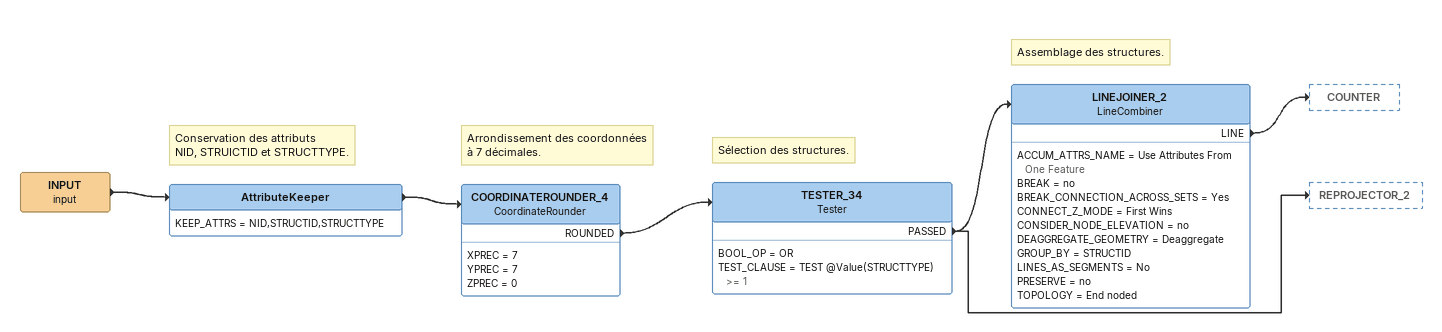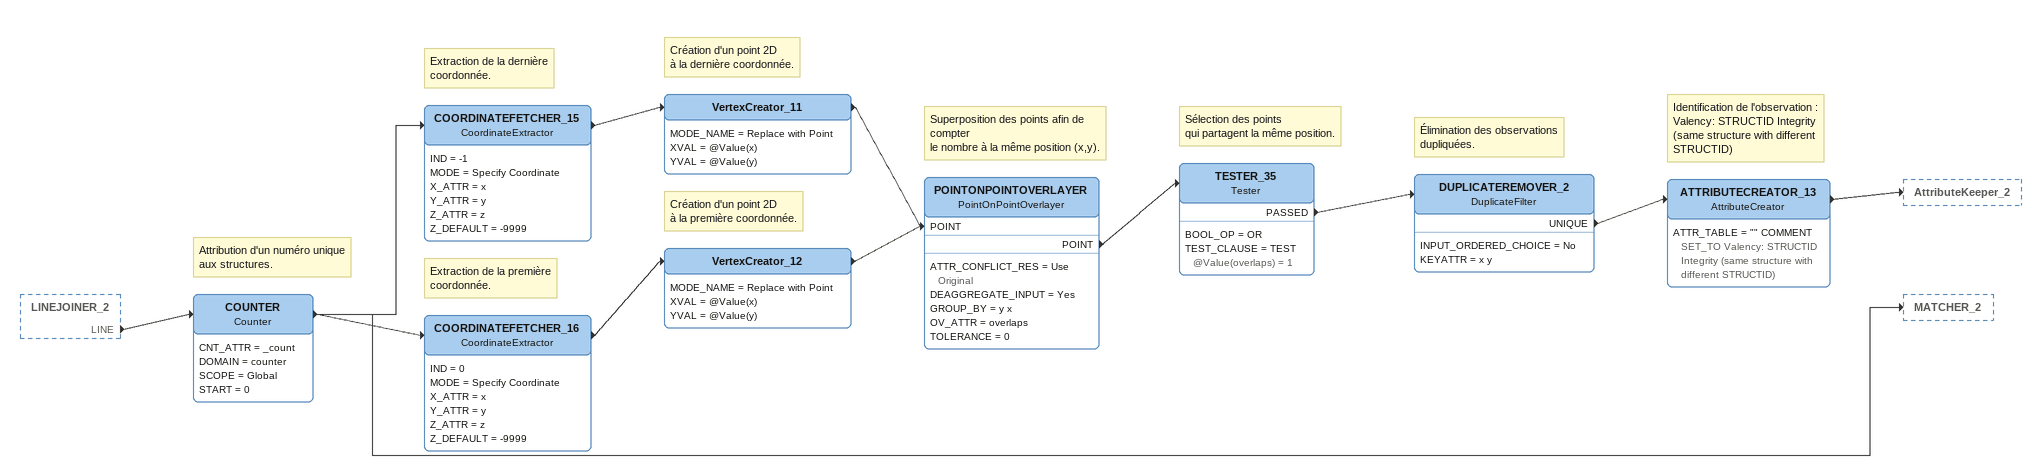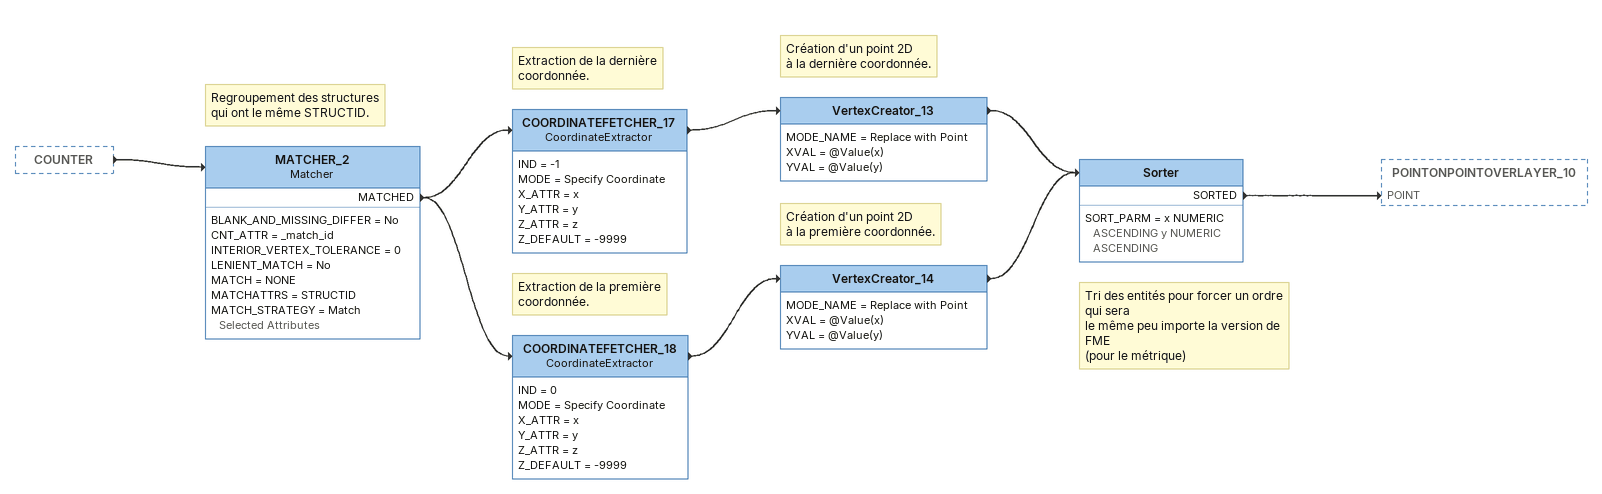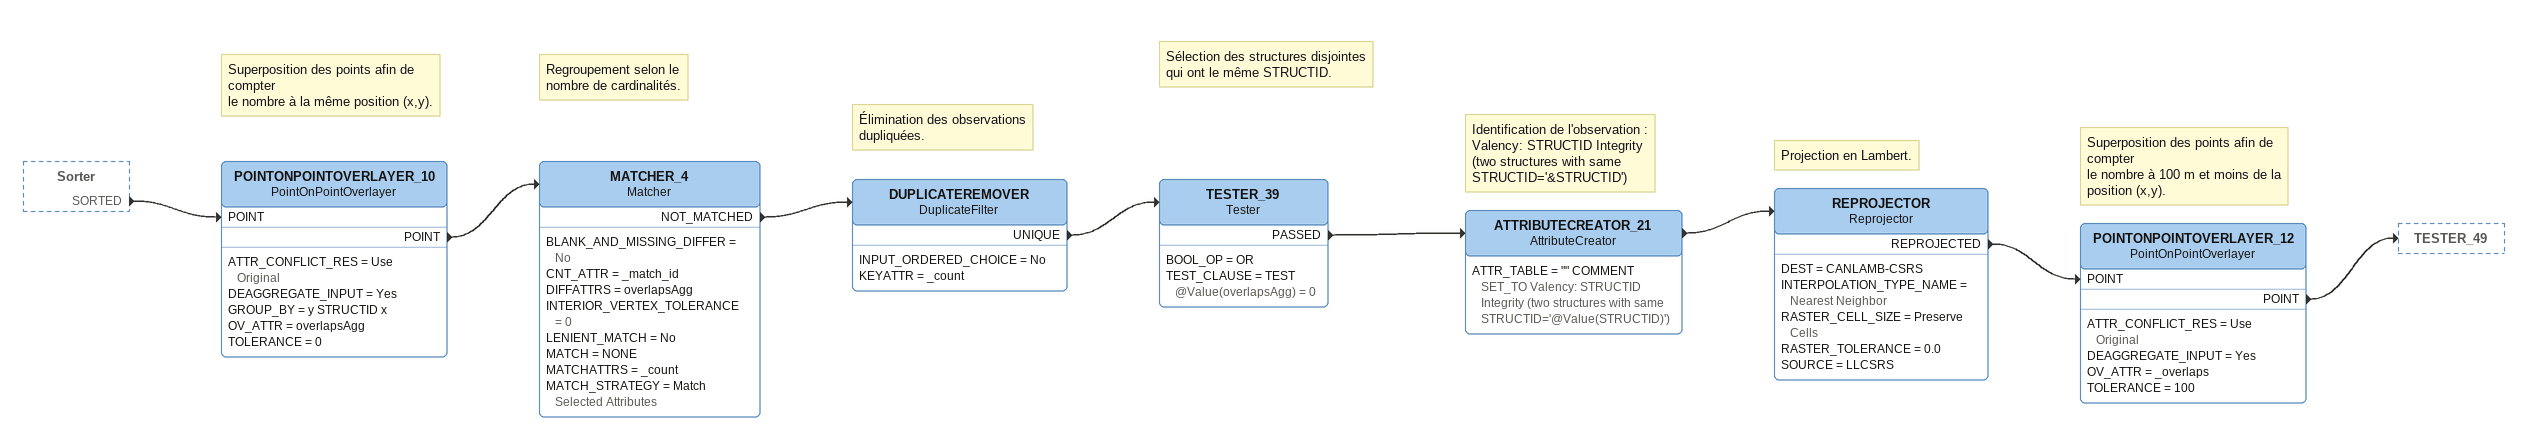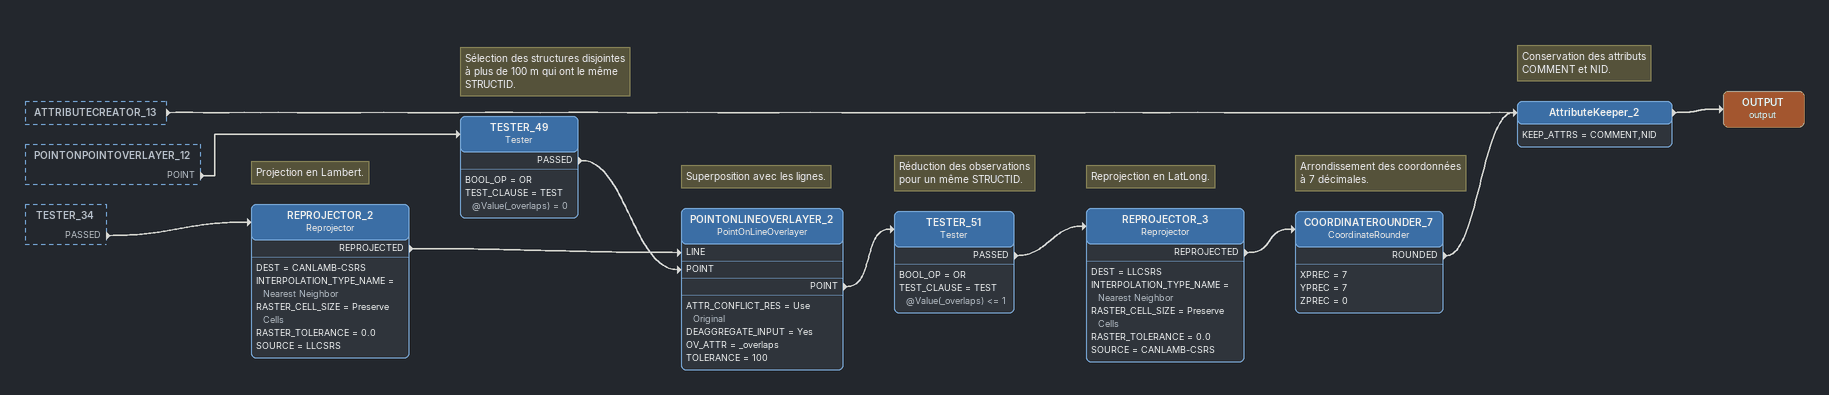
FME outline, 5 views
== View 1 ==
INPUT (input)
    -> AttributeKeeper
Note: Conservation des attributs / NID, STRUICTID et STRUCTTYPE.
AttributeKeeper
    KEEP_ATTRS = NID,STRUCTID,STRUCTTYPE
    -> COORDINATEROUNDER_4
Note: Arrondissement des coordonnées / à 7 décimales.
COORDINATEROUNDER_4: CoordinateRounder
    XPREC = 7
    YPREC = 7
    ZPREC = 0
    ROUNDED -> TESTER_34
Note: Sélection des structures.
TESTER_34: Tester
    BOOL_OP = OR
    TEST_CLAUSE = TEST @Value(STRUCTTYPE) >= 1
    PASSED -> LINEJOINER_2
    PASSED -> REPROJECTOR_2
Note: Assemblage des structures.
LINEJOINER_2: LineCombiner
    ACCUM_ATTRS_NAME = Use Attributes From One Feature
    BREAK = no
    BREAK_CONNECTION_ACROSS_SETS = Yes
    CONNECT_Z_MODE = First Wins
    CONSIDER_NODE_ELEVATION = no
    DEAGGREGATE_GEOMETRY = Deaggregate
    GROUP_BY = STRUCTID
    LINES_AS_SEGMENTS = No
    PRESERVE = no
    TOPOLOGY = End noded
    LINE -> COUNTER

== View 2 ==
LINEJOINER_2 [outside]
    LINE -> COUNTER
Note: Attribution d'un numéro unique / aux structures.
COUNTER: Counter
    CNT_ATTR = _count
    DOMAIN = counter
    SCOPE = Global
    START = 0
    -> COORDINATEFETCHER_15
    -> COORDINATEFETCHER_16
    -> MATCHER_2
Note: Extraction de la dernière coordonnée.
COORDINATEFETCHER_15: CoordinateExtractor
    IND = -1
    MODE = Specify Coordinate
    X_ATTR = x
    Y_ATTR = y
    Z_ATTR = z
    Z_DEFAULT = -9999
    -> VertexCreator_11
Note: Création d'un point 2D / à la dernière coordonnée.
VertexCreator_11
    MODE_NAME = Replace with Point
    XVAL = @Value(x)
    YVAL = @Value(y)
    -> POINTONPOINTOVERLAYER [POINT]
Note: Extraction de la première coordonnée.
COORDINATEFETCHER_16: CoordinateExtractor
    IND = 0
    MODE = Specify Coordinate
    X_ATTR = x
    Y_ATTR = y
    Z_ATTR = z
    Z_DEFAULT = -9999
    -> VertexCreator_12
Note: Création d'un point 2D / à la première coordonnée.
VertexCreator_12
    MODE_NAME = Replace with Point
    XVAL = @Value(x)
    YVAL = @Value(y)
    -> POINTONPOINTOVERLAYER [POINT]
Note: Superposition des points afin de compter / le nombre à la même position (x,y).
POINTONPOINTOVERLAYER: PointOnPointOverlayer
    ATTR_CONFLICT_RES = Use Original
    DEAGGREGATE_INPUT = Yes
    GROUP_BY = y x
    OV_ATTR = overlaps
    TOLERANCE = 0
    POINT -> TESTER_35
Note: Sélection des points / qui partagent la même position.
TESTER_35: Tester
    BOOL_OP = OR
    TEST_CLAUSE = TEST @Value(overlaps) = 1
    PASSED -> DUPLICATEREMOVER_2
Note: Élimination des observations dupliquées.
DUPLICATEREMOVER_2: DuplicateFilter
    INPUT_ORDERED_CHOICE = No
    KEYATTR = x y
    UNIQUE -> ATTRIBUTECREATOR_13
Note: Identification de l'observation : / Valency: STRUCTID Integrity / (same structure with different STRUCTID)
ATTRIBUTECREATOR_13: AttributeCreator
    ATTR_TABLE = "" COMMENT SET_TO Valency: STRUCTID Integrity (same structure with different STRUCTID)
    -> AttributeKeeper_2

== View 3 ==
COUNTER [outside]
    -> MATCHER_2
Note: Regroupement des structures / qui ont le même STRUCTID.
MATCHER_2: Matcher
    BLANK_AND_MISSING_DIFFER = No
    CNT_ATTR = _match_id
    INTERIOR_VERTEX_TOLERANCE = 0
    LENIENT_MATCH = No
    MATCH = NONE
    MATCHATTRS = STRUCTID
    MATCH_STRATEGY = Match Selected Attributes
    MATCHED -> COORDINATEFETCHER_17
    MATCHED -> COORDINATEFETCHER_18
Note: Extraction de la dernière coordonnée.
COORDINATEFETCHER_17: CoordinateExtractor
    IND = -1
    MODE = Specify Coordinate
    X_ATTR = x
    Y_ATTR = y
    Z_ATTR = z
    Z_DEFAULT = -9999
    -> VertexCreator_13
Note: Création d'un point 2D / à la dernière coordonnée.
VertexCreator_13
    MODE_NAME = Replace with Point
    XVAL = @Value(x)
    YVAL = @Value(y)
    -> Sorter
Note: Extraction de la première coordonnée.
COORDINATEFETCHER_18: CoordinateExtractor
    IND = 0
    MODE = Specify Coordinate
    X_ATTR = x
    Y_ATTR = y
    Z_ATTR = z
    Z_DEFAULT = -9999
    -> VertexCreator_14
Note: Création d'un point 2D / à la première coordonnée.
VertexCreator_14
    MODE_NAME = Replace with Point
    XVAL = @Value(x)
    YVAL = @Value(y)
    -> Sorter
Note: Tri des entités pour forcer un ordre qui sera / le même peu importe la version de FME / (pour le métrique)
Sorter
    SORT_PARM = x NUMERIC ASCENDING y NUMERIC ASCENDING
    SORTED -> POINTONPOINTOVERLAYER_10 [POINT]

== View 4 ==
Sorter [outside]
    SORTED -> POINTONPOINTOVERLAYER_10 [POINT]
Note: Superposition des points afin de compter / le nombre à la même position (x,y).
POINTONPOINTOVERLAYER_10: PointOnPointOverlayer
    ATTR_CONFLICT_RES = Use Original
    DEAGGREGATE_INPUT = Yes
    GROUP_BY = y STRUCTID x
    OV_ATTR = overlapsAgg
    TOLERANCE = 0
    POINT -> MATCHER_4
Note: Regroupement selon le / nombre de cardinalités.
MATCHER_4: Matcher
    BLANK_AND_MISSING_DIFFER = No
    CNT_ATTR = _match_id
    DIFFATTRS = overlapsAgg
    INTERIOR_VERTEX_TOLERANCE = 0
    LENIENT_MATCH = No
    MATCH = NONE
    MATCHATTRS = _count
    MATCH_STRATEGY = Match Selected Attributes
    NOT_MATCHED -> DUPLICATEREMOVER
Note: Élimination des observations dupliquées.
DUPLICATEREMOVER: DuplicateFilter
    INPUT_ORDERED_CHOICE = No
    KEYATTR = _count
    UNIQUE -> TESTER_39
Note: Sélection des structures disjointes / qui ont le même STRUCTID.
TESTER_39: Tester
    BOOL_OP = OR
    TEST_CLAUSE = TEST @Value(overlapsAgg) = 0
    PASSED -> ATTRIBUTECREATOR_21
Note: Identification de l'observation : / Valency: STRUCTID Integrity / (two structures with same STRUCTID='&STRUCTID')
ATTRIBUTECREATOR_21: AttributeCreator
    ATTR_TABLE = "" COMMENT SET_TO Valency: STRUCTID Integrity (two structures with same STRUCTID='@Value(STRUCTID)')
    -> REPROJECTOR
Note: Projection en Lambert.
REPROJECTOR: Reprojector
    DEST = CANLAMB-CSRS
    INTERPOLATION_TYPE_NAME = Nearest Neighbor
    RASTER_CELL_SIZE = Preserve Cells
    RASTER_TOLERANCE = 0.0
    SOURCE = LLCSRS
    REPROJECTED -> POINTONPOINTOVERLAYER_12 [POINT]
Note: Superposition des points afin de compter / le nombre à 100 m et moins de la position (x,y).
POINTONPOINTOVERLAYER_12: PointOnPointOverlayer
    ATTR_CONFLICT_RES = Use Original
    DEAGGREGATE_INPUT = Yes
    OV_ATTR = _overlaps
    TOLERANCE = 100
    POINT -> TESTER_49

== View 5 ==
ATTRIBUTECREATOR_13 [outside]
    -> AttributeKeeper_2
POINTONPOINTOVERLAYER_12 [outside]
    POINT -> TESTER_49
TESTER_34 [outside]
    PASSED -> REPROJECTOR_2
Note: Sélection des structures disjointes / à plus de 100 m qui ont le même STRUCTID.
TESTER_49: Tester
    BOOL_OP = OR
    TEST_CLAUSE = TEST @Value(_overlaps) = 0
    PASSED -> POINTONLINEOVERLAYER_2 [POINT]
Note: Projection en Lambert.
REPROJECTOR_2: Reprojector
    DEST = CANLAMB-CSRS
    INTERPOLATION_TYPE_NAME = Nearest Neighbor
    RASTER_CELL_SIZE = Preserve Cells
    RASTER_TOLERANCE = 0.0
    SOURCE = LLCSRS
    REPROJECTED -> POINTONLINEOVERLAYER_2 [LINE]
Note: Superposition avec les lignes.
POINTONLINEOVERLAYER_2: PointOnLineOverlayer
    ATTR_CONFLICT_RES = Use Original
    DEAGGREGATE_INPUT = Yes
    OV_ATTR = _overlaps
    TOLERANCE = 100
    POINT -> TESTER_51
Note: Réduction des observations / pour un même STRUCTID.
TESTER_51: Tester
    BOOL_OP = OR
    TEST_CLAUSE = TEST @Value(_overlaps) <= 1
    PASSED -> REPROJECTOR_3
Note: Reprojection en LatLong.
REPROJECTOR_3: Reprojector
    DEST = LLCSRS
    INTERPOLATION_TYPE_NAME = Nearest Neighbor
    RASTER_CELL_SIZE = Preserve Cells
    RASTER_TOLERANCE = 0.0
    SOURCE = CANLAMB-CSRS
    REPROJECTED -> COORDINATEROUNDER_7
Note: Arrondissement des coordonnées / à 7 décimales.
COORDINATEROUNDER_7: CoordinateRounder
    XPREC = 7
    YPREC = 7
    ZPREC = 0
    ROUNDED -> AttributeKeeper_2
Note: Conservation des attributs / COMMENT et NID.
AttributeKeeper_2
    KEEP_ATTRS = COMMENT,NID
    -> OUTPUT (output)
OUTPUT (output)
